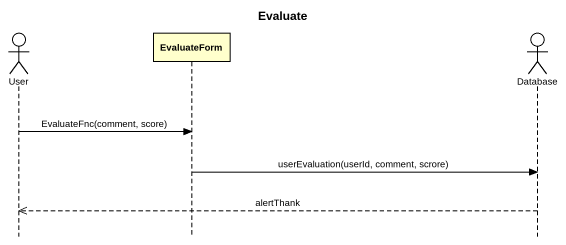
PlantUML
@startuml
title Evaluate
hide footbox
actor User
participant EvaluateForm
actor "Database" as Database_

User -> EvaluateForm : EvaluateFnc(comment, score)
EvaluateForm -> Database_ : userEvaluation(userId, comment, scrore)
Database_ -->> User : alertThank
@enduml
